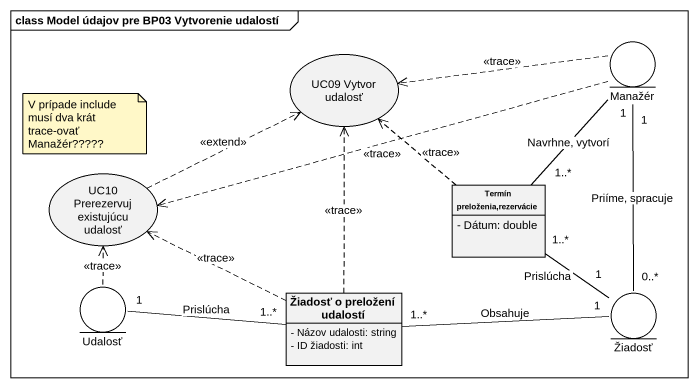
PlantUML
@startuml
mainframe class Model údajov pre BP03 Vytvorenie udalostí
allowmixing
hide circle
hide empty members
skinparam classAttributeIconSize 0
entity Manažér
usecase "UC09 Vytvor udalosť" as UC09_Vytvor_udalosť
usecase "UC10 Prerezervuj existujúcu udalosť" as UC10_Prerezervuj_existujúcu
class "Termín preloženia,rezervácie" as Termín_preloženia_rezervácie {
  - Dátum: double
}
entity Udalosť
class "Žiadosť o preložení udalostí" as Žiadosť_o_preložení_udalostí {
  - Názov udalosti: string
  - ID žiadosti: int
}
entity Žiadosť
Manažér .left.> UC09_Vytvor_udalosť : <<trace>>
Manažér .left.> UC10_Prerezervuj_existujúcu : <<trace>>
Manažér "1" -- "1..*" Termín_preloženia_rezervácie : Navrhne, vytvorí
Manažér "1" -- "0..*" Žiadosť : Priíme, spracuje
UC10_Prerezervuj_existujúcu .right.> UC09_Vytvor_udalosť : <<extend>>
Termín_preloženia_rezervácie .up.> UC09_Vytvor_udalosť : <<trace>>
Udalosť .up.> UC10_Prerezervuj_existujúcu : <<trace>>
Udalosť "1" -right- "1..*" Žiadosť_o_preložení_udalostí : Prislúcha
Žiadosť_o_preložení_udalostí .up.> UC09_Vytvor_udalosť : <<trace>>
Žiadosť_o_preložení_udalostí .left.> UC10_Prerezervuj_existujúcu : <<trace>>
Žiadosť "1" -up- "1..*" Termín_preloženia_rezervácie : Prislúcha
Žiadosť "1" -left- "1..*" Žiadosť_o_preložení_udalostí : Obsahuje
note as N1
  V prípade include musí dva krát trace-ovať Manažér?????
end note
@enduml
